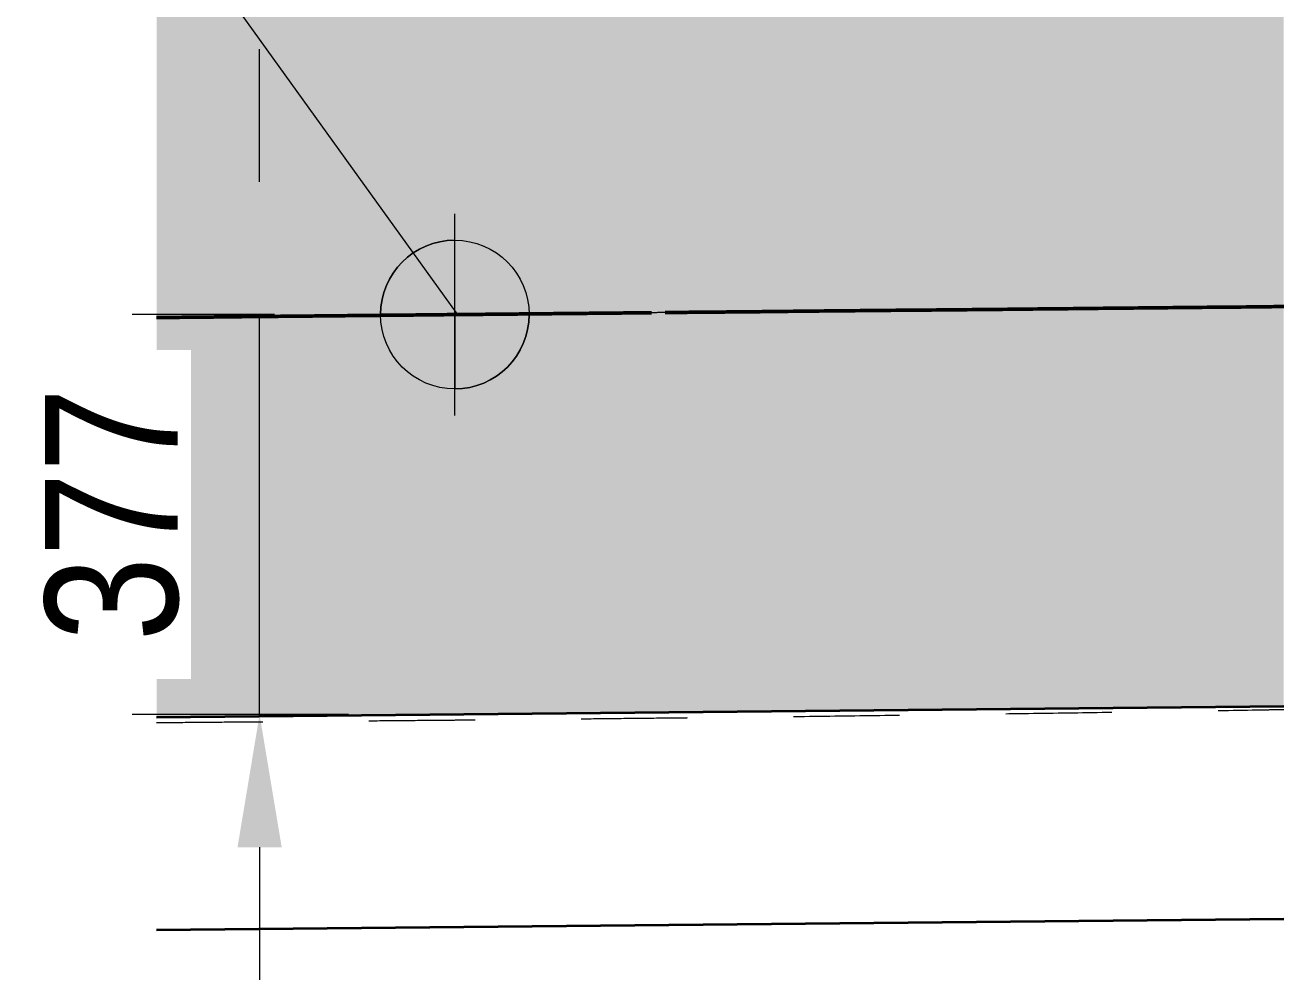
# Model space of a CAD drawing. Header units: metres. Extents: x 0 to 258, y 3 to 25.
# Drawn here: x 31.434 to 32.62, y 21.382 to 22.281 of the extents above; entities that cross this region are included whole.
import ezdxf

# ---------------------------------------------------------------- set-up
doc = ezdxf.new("R2010")
doc.units = ezdxf.units.M
doc.linetypes.add('JacobsDash', pattern=[0.0045, 0.003, -0.0015])
doc.layers.get('Defpoints').update_dxf_attribs({"color": 41})
for name, color, linetype, lineweight in [('A-ANNO-DIMS', 7, 'Continuous', 9), ('A-ANNO-NOTE', 7, 'Continuous', 9), ('A-FLOR', 7, 'Continuous', 50), ('A-FLOR-HDLN', 7, 'JacobsDash', 18), ('G-ANNO-TEXT', 7, 'Continuous', 9)]:
    doc.layers.add(name, color=color, linetype=linetype, lineweight=lineweight)
doc.styles.add('Arial Narrow_2', font='ARIALN.TTF', dxfattribs={"height": 0.125})
doc.dimstyles.new('Dimension_Standard_O__mm_', dxfattribs={"dimscale": 0.3048, "dimtxt": 0.127929, "dimasz": 0.410105, "dimexe": 0.393701, "dimexo": 0.246063, "dimgap": 0.246063, "dimtad": 1, "dimdec": 0, "dimlfac": 1000, "dimzin": 0, "dimdsep": 46, "dimtxsty": 'Arial Narrow_2', "dimsah": 1, "dimcen": 0.09, "dimaunit": 1, "dimadec": 4, "dimazin": 0, "dimtfac": 1, "dimtdec": 4, "dimtix": 1, "dimtmove": 0, "dimatfit": 3, "dimfxl": 1, "dimtvp": 1, "dimtfill": 1, "dimtolj": 1, "dimtzin": 0, "dimlwd": 18, "dimlwe": 18, "dimarcsym": 2})

# ---------------------------------------------------------------- blocks, each defined once
blk = doc.blocks.new('CS_SYMB_SETOUT POINT - 5mm-2022283-Section 159')
at = {"layer": 'A-ANNO-NOTE'}
h = blk.add_hatch(color=256, dxfattribs=at)
edge = h.paths.add_edge_path()
edge.add_line((236.3882, 22.0787), (236.3882, 22.0087))
edge.add_line((236.3882, 22.0087), (236.3182, 22.0087))
edge.add_arc((236.3882, 22.0087), 0.07, 90, 180, ccw=False)
h = blk.add_hatch(color=256, dxfattribs=at)
edge = h.paths.add_edge_path()
edge.add_line((236.3882, 21.9387), (236.3882, 22.0087))
edge.add_line((236.3882, 22.0087), (236.4582, 22.0087))
edge.add_arc((236.3882, 22.0087), 0.07, 270, 360, ccw=False)
for p, q in [((236.3882, 21.9137), (236.3882, 22.1037)), ((236.3882, 22.0087), (236.3882, 22.0787)), ((236.2932, 22.0087), (236.4832, 22.0087)), ((236.3182, 22.0087), (236.3882, 22.0087)), ((236.4582, 22.0087), (236.3882, 22.0087)), ((236.3882, 22.0087), (236.3882, 21.9387))]:
    blk.add_line(p, q, dxfattribs=at)
blk.add_circle((236.3882, 22.0087), 0.07, dxfattribs=at)
for start, end in [(90, 180), (270, 360)]:
    blk.add_arc((236.3882, 22.0087), 0.07, start, end, dxfattribs=at)
blk = doc.blocks.new('DIMBLOCK11-Section 159')
at = {"layer": 'A-ANNO-DIMS', "color": 0, "lineweight": 18, "transparency": 16777216}
for p, q in [((31.6547, 22.1337), (31.6547, 22.2587)), ((31.6686, 22.0087), (31.5347, 22.0087)), ((31.6547, 21.6319), (31.6547, 22.0087)), ((31.7386, 21.6319), (31.5347, 21.6319)), ((31.6547, 21.5069), (31.6547, 21.3819))]:
    blk.add_line(p, q, dxfattribs=at)
at = {"layer": 'A-ANNO-DIMS', "color": 0, "transparency": 16777216}
for points in [[(31.6339, 22.1337), (31.6755, 22.1337), (31.6547, 22.0087)], [(31.6339, 21.5069), (31.6755, 21.5069), (31.6547, 21.6319)]]:
    blk.add_solid(points, dxfattribs=at)
at = {"layer": 'Defpoints', "color": 0, "transparency": 16777216}
for p in [(31.6547, 22.0087), (31.7436, 22.0087), (31.8136, 21.6319)]:
    blk.add_point(p, dxfattribs=at)
at = {"layer": 'A-ANNO-DIMS', "color": 0, "lineweight": 18, "transparency": 16777216, "insert": (31.5159, 21.8203), "char_height": 0.125, "width": 0.285099, "attachment_point": 5, "rotation": 90, "style": 'Arial Narrow_2', "bg_fill": 3, "box_fill_scale": 1.1, "bg_fill_color": 256, "bg_fill_true_color": 13158600, "bg_fill_transparency": 0}
blk.add_mtext('\\A1;377', dxfattribs=at)

msp = doc.modelspace()

# ---------------------------------------------------------------- hatches: boundary and pattern name
at = {"layer": 'A-FLOR', "lineweight": 5, "true_color": 0xc0c0c0}
for points in [[(31.5577, 22.0059), (32.6195, 22.0162), (32.6195, 23.2009), (31.5577, 23.1906), (31.5577, 22.0059)], [(31.5577, 21.6291), (32.6195, 21.6394), (32.6195, 22.0162), (31.5577, 22.0059), (31.5577, 21.6922)]]:
    msp.add_hatch(color=9, dxfattribs=at).paths.add_polyline_path(points)

# ---------------------------------------------------------------- linework, layer by layer
at = {"layer": 'A-FLOR', "lineweight": 35}
for p, q in [((32.6195, 21.6394), (31.5577, 21.6291)), ((31.5577, 21.4291), (32.6195, 21.4394))]:
    msp.add_line(p, q, dxfattribs=at)
at = {"layer": 'A-FLOR'}
for points, knots in [([(32.0239, 22.0104), (32.0219, 22.0104), (32.0133, 22.0103), (31.9977, 22.0102), (31.9775, 22.01), (31.958, 22.0098), (31.9402, 22.0096), (31.9234, 22.0095), (31.9064, 22.0093), (31.8875, 22.0091), (31.8651, 22.0089), (31.8406, 22.0087), (31.8202, 22.0085), (31.8048, 22.0083), (31.79, 22.0082), (31.7722, 22.008), (31.7513, 22.0078), (31.7297, 22.0076), (31.7082, 22.0074), (31.6942, 22.0072), (31.6879, 22.0072)], [0.63434107, 0.63434107, 0.63434107, 0.63434107, 0.63452088, 0.63513514, 0.63574939, 0.63636364, 0.63697789, 0.63759214, 0.63820639, 0.63882064, 0.63952607, 0.6402315, 0.64093692, 0.64128964, 0.64164235, 0.64234778, 0.64305321, 0.64375864, 0.64446407, 0.6450347, 0.6450347, 0.6450347, 0.6450347]), ([(32.6195, 22.0162), (32.6156, 22.0162), (32.5991, 22.016), (32.5701, 22.0157), (32.5335, 22.0154), (32.4967, 22.015), (32.459, 22.0147), (32.4212, 22.0143), (32.3832, 22.0139), (32.3324, 22.0134), (32.2814, 22.0129), (32.2301, 22.0125), (32.1915, 22.0121), (32.1591, 22.0118), (32.1332, 22.0115), (32.1139, 22.0113), (32.0949, 22.0111), (32.0761, 22.011), (32.0572, 22.0108), (32.044, 22.0106), (32.0371, 22.0106), (32.0367, 22.0106)], [0.61508917, 0.61508917, 0.61508917, 0.61508917, 0.61547912, 0.61670762, 0.61793612, 0.61916462, 0.62039312, 0.62162162, 0.62285012, 0.62407862, 0.62653563, 0.62776413, 0.62899263, 0.63022113, 0.63083538, 0.63144963, 0.63206388, 0.63267813, 0.63329238, 0.63390663, 0.63394506, 0.63394506, 0.63394506, 0.63394506]), ([(31.6111, 22.0064), (31.605, 22.0063), (31.5915, 22.0062), (31.5737, 22.006), (31.5619, 22.0059), (31.5577, 22.0059)], [0.647411048, 0.647411048, 0.647411048, 0.647411048, 0.647991209, 0.648696637, 0.649101907, 0.649101907, 0.649101907, 0.649101907]), ([(31.6879, 22.0072), (31.6864, 22.0071), (31.6772, 22.0071), (31.6601, 22.0069), (31.6375, 22.0067), (31.6212, 22.0065), (31.6125, 22.0064), (31.6111, 22.0064)], [0.645034752, 0.645034752, 0.645034752, 0.645034752, 0.645169495, 0.645874923, 0.646580352, 0.64728578, 0.647410841, 0.647410841, 0.647410841, 0.647410841])]:
    msp.add_open_spline(points, degree=3, knots=knots, dxfattribs=at)
at = {"layer": 'A-FLOR-HDLN'}
msp.add_open_spline([(32.0367, 22.0106), (32.0325, 22.0105), (32.0282, 22.0105), (32.0239, 22.0104)], degree=3, dxfattribs=at)
msp.add_open_spline([(31.5577, 21.6243), (31.5687, 21.6244), (31.5923, 21.6246), (31.6285, 21.6249), (31.6667, 21.6252), (31.7048, 21.6256), (31.7422, 21.6259), (31.7796, 21.6262), (31.8115, 21.6265), (31.837, 21.6267), (31.8561, 21.6269), (31.875, 21.6271), (31.9001, 21.6273), (31.9315, 21.6276), (31.9694, 21.628), (32.0072, 21.6284), (32.0452, 21.6288), (32.0959, 21.6293), (32.1587, 21.63), (32.2343, 21.631), (32.3093, 21.632), (32.3838, 21.633), (32.4578, 21.6341), (32.5312, 21.6352), (32.5848, 21.6361), (32.6142, 21.6366), (32.6196, 21.6367)], degree=3, knots=[-0.3887635, -0.3887635, -0.3887635, -0.3887635, -0.3780488, -0.3658537, -0.3536585, -0.3414634, -0.3292683, -0.3170732, -0.304878, -0.2987805, -0.2926829, -0.2865854, -0.2804878, -0.2682927, -0.2560976, -0.2439024, -0.2317073, -0.2195122, -0.195122, -0.1707317, -0.1463415, -0.1219512, -0.097561, -0.0731707, -0.0487805, -0.0433278, -0.0433278, -0.0433278, -0.0433278], dxfattribs=at)
at = {"layer": 'G-ANNO-TEXT'}
msp.add_line((31.8403, 22.0104), (31.5822, 22.3689), dxfattribs=at)

# ---------------------------------------------------------------- block references
at = {"layer": 'A-ANNO-NOTE'}
msp.add_blockref('CS_SYMB_SETOUT POINT - 5mm-2022283-Section 159', (-204.5496, 0), dxfattribs=at)

# ---------------------------------------------------------------- next in the draw order: dimensions: what is measured, and where the dimension line sits
at = {"layer": 'A-ANNO-DIMS', "lineweight": 18}
dim = msp.add_linear_dim(base=(31.6547, 22.0087), p1=(31.8136, 21.6319), p2=(31.7436, 22.0087), angle=90, dimstyle='Dimension_Standard_O__mm_', override={"dimpost": '<>', "dimfxl": 0.383188}, dxfattribs=at)
dim.commit()
dim.dimension.update_dxf_attribs({"geometry": 'DIMBLOCK11-Section 159', "text_midpoint": (31.5159, 21.8203)})

doc.saveas('drawing.dxf')
